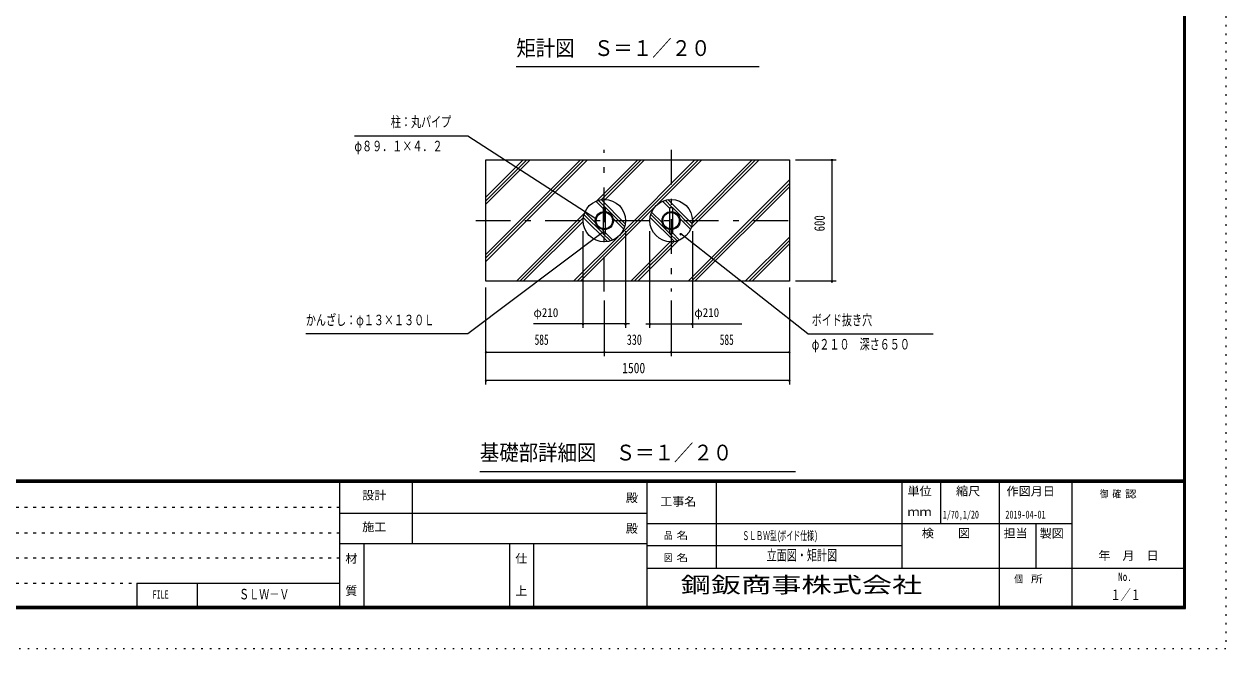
# Model space of a CAD drawing. Units: millimetres, scale not verified, with parts at other scales. Extents: x -31523 to 31528, y -14700 to 14700.
# Drawn here: x 10738 to 31528, y -14700 to -3885 of the extents above; entities that cross this region are included whole.
import ezdxf
from ezdxf.enums import TextEntityAlignment as Align

# ---------------------------------------------------------------- set-up
doc = ezdxf.new("R2010")
doc.units = ezdxf.units.MM
doc.header["$LTSCALE"] = 50
for name, pattern in [('USER1', [3, 1, -2]), ('USER3', [24, 12, -5, 2, -5]), ('USER4', [3, 0.5, -2.5])]:
    doc.linetypes.add(name, pattern=pattern)
doc.layers.add('0-1_0-F1TEXT', color=7, linetype='Continuous')
doc.layers.add('0-E_2-5DIM', color=7, linetype='Continuous')
for name, color, linetype, lineweight in [('0-6_2-02BOLD', 7, 'Continuous', 18), ('0-8_2-22CENTER', 3, 'USER3', 18), ('0-A_2-52DIM', 3, 'Continuous', 18), ('0-B_2-62HATCH', 2, 'Continuous', 18), ('0-C_F-F1PAPER', 5, 'Continuous', 18), ('0-D_F-E_J_ADD', 5, 'USER4', 18)]:
    doc.layers.add(name, color=color, linetype=linetype, lineweight=lineweight)
doc.styles.add('ＭＳ ゴシック', font='')
doc.styles.get('ＭＳ ゴシック').set_extended_font_data('MS Gothic')

msp = doc.modelspace()

# ---------------------------------------------------------------- linework, layer by layer
at = {"layer": '0-6_2-02BOLD'}
for p, q in [((20752.54, -7147.72), (20752.54, -7426.48)), ((20798.05, -7426.48), (20798.05, -7147.72)), ((21907.54, -7426.48), (21907.54, -7147.72)), ((21953.05, -7147.72), (21953.05, -7426.48)), ((20798.05, -7514.6), (20798.05, -7441.35)), ((21953.05, -7441.35), (21953.05, -7514.6))]:
    msp.add_line(p, q, dxfattribs=at)
msp.add_lwpolyline([(18727.8, -8337.1), (18727.8, -6237.1), (23977.8, -6237.1), (23977.8, -8337.1)], close=True, dxfattribs=at)
for points in [[(20798.05, -7132.84), (20798.05, -7059.6), (20752.54, -7059.6), (20752.54, -7132.84)], [(21907.54, -7132.84), (21907.54, -7059.6), (21953.05, -7059.6), (21953.05, -7132.84)], [(20752.54, -7441.35), (20752.54, -7514.6), (20798.05, -7514.6)], [(21953.05, -7514.6), (21907.54, -7514.6), (21907.54, -7441.35)]]:
    msp.add_lwpolyline(points, dxfattribs=at)
for centre, radius in [((20775.29, -7287.1), 367.5), ((21930.3, -7287.1), 367.5), ((20775.29, -7287.1), 155.93), ((20775.29, -7287.1), 141.22), ((21930.3, -7287.1), 155.93), ((21930.3, -7287.1), 141.22)]:
    msp.add_circle(centre, radius, dxfattribs=at)
at = {"layer": '0-8_2-22CENTER'}
for p, q in [((20775.29, -8512.1), (20775.29, -6062.09)), ((21930.3, -6062.1), (21930.3, -8512.1)), ((18552.79, -7287.1), (24152.79, -7287.1))]:
    msp.add_line(p, q, dxfattribs=at)
at = {"layer": '0-A_2-52DIM'}
for p, q in [((23452.79, -4627.1), (19252.8, -4627.1)), ((24082.8, -6237.1), (24782.79, -6237.1)), ((24726.79, -6237.1), (24698.79, -6237.1)), ((24712.79, -6237.1), (24712.79, -8337.1)), ((20644.44, -7251.66), (20616.44, -7251.66)), ((20407.8, -9142.1), (20407.8, -7470.1)), ((20774.61, -7482.49), (20746.61, -7482.49)), ((21142.79, -7470.1), (21142.79, -9142.1)), ((21562.8, -9142.1), (21562.8, -7470.1)), ((22297.79, -7470.1), (22297.79, -9142.1)), ((22110.23, -7516.12), (22082.23, -7516.12)), ((24292.79, -9247.1), (22096.23, -7516.12)), ((18727.8, -10122.1), (18727.8, -8442.1)), ((23977.8, -8442.1), (23977.8, -10122.1)), ((24782.79, -8337.1), (24082.8, -8337.1)), ((24726.79, -8337.1), (24698.79, -8337.1)), ((20775.29, -8671.36), (20775.29, -9632.1)), ((21930.3, -8671.36), (21930.3, -9632.1)), ((21212.79, -9072.1), (19550.3, -9072.1)), ((20421.8, -9072.1), (20393.8, -9072.1)), ((21156.79, -9072.1), (21128.79, -9072.1)), ((21492.79, -9072.1), (23155.29, -9072.1)), ((21576.8, -9072.1), (21548.8, -9072.1)), ((22311.79, -9072.1), (22283.79, -9072.1)), ((24292.79, -9247.1), (26462.79, -9247.1)), ((18741.8, -9562.1), (18713.8, -9562.1)), ((18727.8, -9562.1), (23977.8, -9562.1)), ((20789.29, -9562.1), (20761.29, -9562.1)), ((21944.3, -9562.1), (21916.3, -9562.1)), ((23991.8, -9562.1), (23963.8, -9562.1)), ((18741.8, -10052.1), (18713.8, -10052.1)), ((23977.8, -10052.1), (18727.8, -10052.1)), ((23991.8, -10052.1), (23963.8, -10052.1)), ((18622.8, -11627.1), (24082.8, -11627.1))]:
    msp.add_line(p, q, dxfattribs=at)
for points in [[(16452.8, -5817.1), (18412.8, -5817.1), (20630.44, -7251.66)], [(20760.61, -7482.49), (18412.8, -9247.1), (15612.8, -9247.1)]]:
    msp.add_lwpolyline(points, dxfattribs=at)
for centre in [(24712.79, -6237.1), (20630.44, -7251.66), (20760.61, -7482.49), (22096.23, -7516.12), (24712.79, -8337.1), (20407.8, -9072.1), (21142.79, -9072.1), (21562.8, -9072.1), (22297.79, -9072.1), (18727.8, -9562.1), (20775.29, -9562.1), (21930.3, -9562.1), (23977.8, -9562.1), (18727.8, -10052.1), (23977.8, -10052.1)]:
    msp.add_arc(centre, 14, 180, 0, dxfattribs=at)
at = {"layer": '0-B_2-62HATCH'}
for p, q in [((20482.3, -6237.1), (18727.8, -7991.6)), ((18727.8, -7932.2), (20422.9, -6237.1)), ((20363.5, -6237.1), (18727.8, -7872.8)), ((18727.8, -7001.65), (19492.34, -6237.1)), ((19432.95, -6237.1), (18727.8, -6942.25)), ((18727.8, -6882.85), (19373.55, -6237.1)), ((20302.8, -8337.1), (22402.8, -6237.1)), ((20648.32, -6942.23), (21353.45, -6237.1)), ((20727.18, -6922.76), (21412.85, -6237.1)), ((21472.24, -6237.1), (20789.47, -6919.87)), ((22343.4, -6237.1), (21054.84, -7525.66)), ((21691.75, -7007.54), (22462.2, -6237.1)), ((23452.14, -6237.1), (22275.16, -7414.08)), ((22294.63, -7335.21), (23392.75, -6237.1)), ((23333.35, -6237.1), (22297.52, -7272.92)), ((22223.29, -8337.1), (23977.8, -6582.6)), ((23977.8, -6642), (22282.69, -8337.1)), ((22342.09, -8337.1), (23977.8, -6701.39)), ((21650.73, -7048.55), (20362.19, -8337.1)), ((20752.54, -7076.26), (20627.09, -6950.8)), ((20670.53, -6934.85), (20795.29, -7059.6)), ((21138.45, -7343.38), (20719.01, -6923.93)), ((20798.05, -7062.36), (21127.55, -7391.86)), ((21782.09, -6950.8), (21907.54, -7076.26)), ((21950.29, -7059.6), (21825.53, -6934.85)), ((22293.45, -7343.38), (21874.01, -6923.93)), ((22282.54, -7391.86), (21953.05, -7062.36)), ((20430.42, -7160.12), (19253.45, -8337.1)), ((19312.85, -8337.1), (20410.95, -7238.99)), ((20412.13, -7230.82), (20831.57, -7650.26)), ((20752.54, -7511.83), (20423.04, -7182.33)), ((20439, -7138.9), (20623.71, -7323.6)), ((20811.78, -7135.5), (20798.05, -7121.76)), ((21111.59, -7435.3), (20926.89, -7250.6)), ((21986.57, -7650.26), (21567.13, -7230.82)), ((21907.54, -7511.83), (21578.05, -7182.33)), ((21594, -7138.9), (21778.7, -7323.6)), ((21953.05, -7121.76), (21966.79, -7135.5)), ((22081.89, -7250.6), (22266.59, -7435.3)), ((19372.24, -8337.1), (20408.06, -7301.27)), ((20738.79, -7438.69), (20752.54, -7452.44)), ((21893.8, -7438.69), (21907.54, -7452.44)), ((21013.86, -7566.64), (20243.4, -8337.1)), ((20880.05, -7639.35), (20755.31, -7514.6)), ((20798.05, -7497.94), (20923.49, -7623.39)), ((21233.35, -8337.1), (21916.12, -7654.32)), ((21978.41, -7651.43), (21292.75, -8337.1)), ((21352.14, -8337.1), (22057.28, -7631.96)), ((22035.05, -7639.35), (21910.31, -7514.6)), ((21953.05, -7497.94), (22078.49, -7623.39)), ((23977.8, -7572.55), (23213.25, -8337.1)), ((23272.65, -8337.1), (23977.8, -7631.95)), ((23977.8, -7691.34), (23332.04, -8337.1))]:
    msp.add_line(p, q, dxfattribs=at)
at = {"layer": '0-C_F-F1PAPER'}
for p, q in [((30792.91, -11781), (-9317.09, -11781)), ((-9317.09, -11784.5), (30792.91, -11784.5)), ((30792.91, -11788), (-9317.09, -11788)), ((-9317.09, -11791.5), (30792.91, -11791.5)), ((30792.91, -11795), (-9317.09, -11795)), ((-9317.09, -11798.5), (30792.91, -11798.5)), ((30792.91, -11802), (-9317.09, -11802)), ((-9317.09, -11805.5), (30792.91, -11805.5)), ((30792.91, -11809), (-9317.09, -11809)), ((-9317.09, -11812.5), (30792.91, -11812.5)), ((30792.91, -11816), (-9317.09, -11816)), ((16197.92, -14000), (16197.92, -11816)), ((17457.92, -12880), (17457.92, -11816)), ((21517.91, -14000), (21517.91, -11816)), ((22707.91, -11816), (22707.91, -13300)), ((25927.92, -13300), (25927.92, -11816)), ((26592.92, -11816), (26592.92, -12530)), ((27607.92, -14000), (27607.92, -11816)), ((28867.92, -14000), (28867.92, -11816)), ((16197.92, -12348), (21517.91, -12348)), ((21517.91, -12530), (28867.92, -12530)), ((28237.91, -12530), (28237.91, -13300)), ((21517.91, -12880), (16197.92, -12880)), ((16617.91, -12880), (16617.91, -14000)), ((19137.91, -12880), (19137.91, -14000)), ((19557.91, -14000), (19557.91, -12880)), ((25927.92, -12915), (21517.91, -12915)), ((21517.91, -13300), (30827.91, -13300)), ((12686.72, -13563.2), (16197.92, -13563.2)), ((12686.72, -13563.2), (12686.72, -14000)), ((13736.72, -14000), (13736.72, -13563.2))]:
    msp.add_line(p, q, dxfattribs=at)
at = {"layer": '0-C_F-F1PAPER', "color": 6, "linetype": 'USER1'}
for p, q in [((16197.91, -12252.8), (-9352.09, -12252.8)), ((-9352.09, -12689.6), (16197.92, -12689.6)), ((16197.92, -13126.4), (-9352.09, -13126.4)), ((-9352.09, -13563.2), (12686.72, -13563.2))]:
    msp.add_line(p, q, dxfattribs=at)
at = {"layer": '0-C_F-F1PAPER'}
for points in [[(30827.91, -14000), (30827.91, 14140), (-9352.09, 14140), (-9352.09, -14000)], [(30824.41, -13996.5), (30824.41, 14136.5), (-9348.59, 14136.5), (-9348.59, -13996.5)], [(30820.91, -13993), (-9345.09, -13993), (-9345.09, 14133), (30820.91, 14133)], [(30817.41, -13989.5), (30817.41, 14129.5), (-9341.59, 14129.5), (-9341.59, -13989.5)], [(30813.91, -13986), (-9338.09, -13986), (-9338.09, 14126), (30813.91, 14126)], [(30810.41, -13982.5), (30810.41, 14122.5), (-9334.59, 14122.5), (-9334.59, -13982.5)], [(30806.91, -13979), (-9331.09, -13979), (-9331.09, 14119), (30806.91, 14119)], [(30803.41, -13975.5), (30803.41, 14115.5), (-9327.59, 14115.5), (-9327.59, -13975.5)], [(30799.91, -13972), (30799.91, 14112), (-9324.09, 14112), (-9324.09, -13972)], [(30796.41, -13968.5), (30796.41, 14108.5), (-9320.59, 14108.5), (-9320.59, -13968.5)], [(30792.91, -13965), (-9317.09, -13965), (-9317.09, 14105), (30792.91, 14105)]]:
    msp.add_lwpolyline(points, close=True, dxfattribs=at)
at = {"layer": '0-D_F-E_J_ADD'}
msp.add_lwpolyline([(31527.91, -14700), (-10052.09, -14700), (-10052.09, 14700), (31527.91, 14700)], close=True, dxfattribs=at)

# ---------------------------------------------------------------- texts
at = {"layer": '0-1_0-F1TEXT', "style": 'ＭＳ ゴシック'}
for s, height, width, p in [('1/70,1/20', 136.8, 0.65, (26629.57, -12483.38)), ('2019-04-01', 136.8, 0.65, (27712.91, -12483.38)), ('ＳＬＢＷ型(', 155, 0.55, (23162.91, -12862.5)), ('ボイド仕様)', 155, 0.55, (23805.9, -12862.5)), ('立面図・矩計図', 182.3, 0.7, (23582.91, -13222.63)), ('ＳＬＷ－Ｖ', 182.3, 0.7, (14457.14, -13896.73)), ('１／１', 182.3, 0.7, (29532.91, -13908.29))]:
    msp.add_text(s, height=height, dxfattribs=dict(at, width=width)).set_placement(p, align=Align.BOTTOM_LEFT)
at = {"layer": '0-A_2-52DIM', "color": 7, "style": 'ＭＳ ゴシック'}
for s, height, width, p in [('矩計図\u3000Ｓ＝１／２０', 273.5, 0.9, (19252.8, -4519.79)), ('柱：丸パイプ', 182.3, 0.7, (17082.79, -5722.23)), ('φ８９．１×４．２', 182.3, 0.7, (16452.8, -6142.23)), ('かんざし：φ１３×１３０Ｌ', 182.3, 0.7, (15612.8, -9152.23)), ('φ210', 155, 0.9, (19550.3, -9002.09)), ('φ210', 155, 0.9, (22332.8, -9002.09)), ('ボイド抜き穴', 182.3, 0.7, (24362.79, -9152.22)), ('585', 182.3, 0.65, (19569.69, -9492.1)), ('330', 182.3, 0.7, (21164.03, -9492.1)), ('585', 182.3, 0.65, (22772.19, -9492.1)), ('φ２１０\u3000深さ６５０', 182.3, 0.7, (24362.79, -9572.22)), ('1500', 182.3, 0.8, (21085.42, -9982.1)), ('基礎部詳細図\u3000Ｓ＝１／２０', 273.5, 0.9, (18622.79, -11519.79))]:
    msp.add_text(s, height=height, dxfattribs=dict(at, width=width)).set_placement(p, align=Align.BOTTOM_LEFT)
at = {"layer": '0-A_2-52DIM', "color": 7, "style": 'ＭＳ ゴシック', "width": 0.75}
msp.add_text('600', height=182.3, rotation=90, dxfattribs=at).set_placement((24642.8, -7473.1), align=Align.BOTTOM_LEFT)
at = {"layer": '0-C_F-F1PAPER', "color": 7, "style": 'ＭＳ ゴシック'}
for s, height, width, p in [('設計', 145.9, 1.05, (16586.42, -12157.36)), ('殿', 145.9, 1.05, (21146.91, -12202.1)), ('工事名', 145.9, 1.05, (21741.91, -12265.1)), ('単位', 145.9, 1.05, (26018.91, -12086.6)), ('縮尺', 145.9, 1.05, (26858.92, -12086.6)), ('作図月日', 145.9, 1.05, (27732.37, -12088.03)), ('御 ', 124, 0.85, (29347.77, -12116.2)), ('確 ', 124, 0.85, (29563.91, -12116.2)), ('認', 124, 1.2, (29780.05, -12116.2)), ('ｍｍ', 145.9, 1.05, (26018.91, -12443.6)), ('施工', 145.9, 1.05, (16586.42, -12706.1)), ('殿', 145.9, 1.05, (21146.91, -12734.1)), ('品 ', 124, 0.85, (21806.67, -12834.5)), ('名', 124, 1.2, (22022.8, -12834.5)), ('検\u3000\u3000図', 145.9, 1.05, (26267.41, -12814.6)), ('担当', 145.9, 1.05, (27681.42, -12814.6)), ('製図', 145.9, 1.05, (28305.79, -12818.04)), ('材', 145.9, 1.05, (16295.92, -13252.1)), ('仕', 145.9, 1.05, (19235.91, -13252.1)), ('図 ', 124, 0.85, (21806.67, -13219.5)), ('名', 124, 1.2, (22022.8, -13219.5)), ('\u3000年\u3000月\u3000日', 145.9, 1.05, (29111.15, -13202.3)), ('個  ', 124, 0.85, (27866.92, -13587)), ('所', 124, 1.2, (28155.1, -13587)), ('No.', 145.9, 0.8, (29662.42, -13567.1)), ('FILE', 145.9, 0.7, (12961.47, -13873.7)), ('質', 145.9, 1.05, (16295.92, -13812.1)), ('上', 145.9, 1.05, (19235.91, -13812.1))]:
    msp.add_text(s, height=height, dxfattribs=dict(at, width=width)).set_placement(p, align=Align.BOTTOM_LEFT)
at = {"layer": '0-E_2-5DIM', "style": 'ＭＳ ゴシック', "width": 1.4}
msp.add_text('鋼鈑商事株式会社', height=273.5, dxfattribs=at).set_placement((22096.41, -13808.88), align=Align.BOTTOM_LEFT)

doc.saveas('drawing.dxf')
